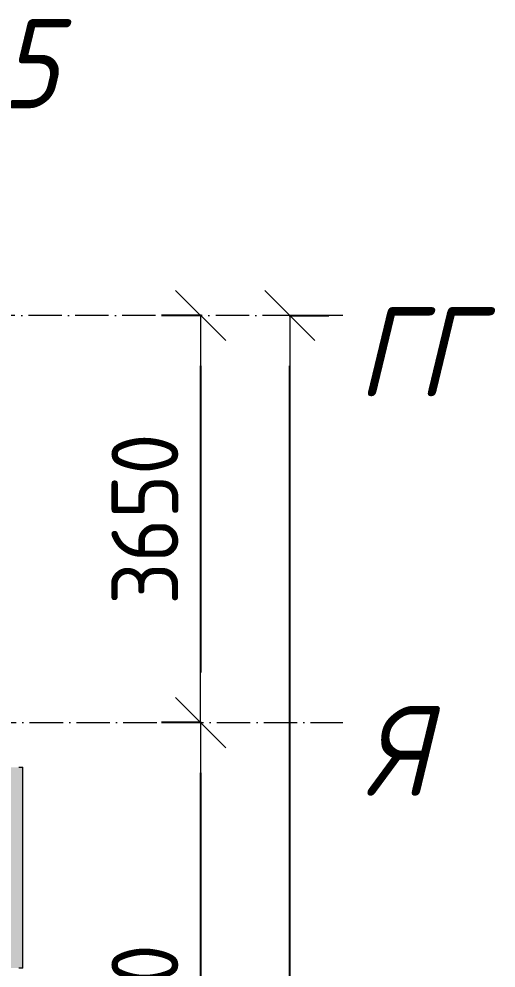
# Model space of a CAD drawing. Header units: millimetres. Extents: x 2294 to 908349, y -83289 to 219220.
# Drawn here: x 189386 to 193666, y 47806 to 56315 of the extents above; entities that cross this region are included whole.
import ezdxf

# ---------------------------------------------------------------- set-up
doc = ezdxf.new("R2010")
doc.units = ezdxf.units.MM
doc.linetypes.add('50_200_ШТРИХ_1Т_ш5_п1_п1_', pattern=[700, 500, -100, 0, -100])
for name, color, linetype, lineweight in [('A-____-____-DIMS', 7, 'Continuous', 9), ('A-GLAZ-____-OTLN', 7, 'Continuous', 9), ('S-GRID-____-IDEN', 7, 'Continuous', 9), ('S-GRID-____-OTLN-1', 7, '50_200_ШТРИХ_1Т_ш5_п1_п1_', 9)]:
    doc.layers.add(name, color=color, linetype=linetype, lineweight=lineweight)
doc.layers.add('A-GLAZ-____-OTLN-1', color=7, linetype='Continuous', lineweight=9, true_color=0xc0c0c0)
doc.styles.add('ISOCPEUR_I', font='isocpeui.ttf', dxfattribs={"width": 0.9, "height": 2.5})
doc.styles.add('СПДС', font='isocpeur.ttf', dxfattribs={"width": 0.9})
doc.dimstyles.new('Размера А3', dxfattribs={"dimtxt": 800, "dimasz": 450, "dimexe": 350, "dimexo": 100, "dimgap": 200, "dimtad": 1, "dimdec": 0, "dimrnd": 10, "dimzin": 0, "dimdsep": 46, "dimtxsty": 'СПДС', "dimblk": 'ARROWHEAD_6', "dimcen": 1, "dimclrd": 5, "dimclre": 5, "dimclrt": 5, "dimazin": 0, "dimtfac": 1, "dimtdec": 0, "dimtmove": 2, "dimatfit": 3, "dimfxl": 1, "dimtolj": 1, "dimtzin": 0, "dimarcsym": 0})

# ---------------------------------------------------------------- blocks, each defined once
blk = doc.blocks.new('ARROWHEAD_6')
at = {"color": 0, "linetype": 'Continuous'}
for p, q in [((-0.5, -0.5), (0.5, 0.5)), ((0, 0), (-1, 0))]:
    blk.add_line(p, q, dxfattribs=at)
blk = doc.blocks.new('*D2792')
at = {"layer": 'A-____-____-DIMS', "color": 0, "lineweight": -2, "transparency": 16777216}
for p, q in [((191022.1, 53656.3), (190666, 53656.3)), ((191016, 53206.3), (191016, 50456.3)), ((191022.1, 50006.3), (190666, 50006.3))]:
    blk.add_line(p, q, dxfattribs=at)
at = {"layer": 'Defpoints', "color": 0, "transparency": 16777216}
for p in [(191122.1, 53656.3), (191016, 50006.3), (191122.1, 50006.3)]:
    blk.add_point(p, dxfattribs=at)
at = {"layer": 'A-____-____-DIMS', "color": 0, "lineweight": -2, "transparency": 16777216, "xscale": 450, "yscale": 450, "zscale": 450}
for p, rotation in [((191016, 53656.3), 90), ((191016, 50006.3), 270)]:
    blk.add_blockref('ARROWHEAD_6', p, dxfattribs=dict(at, rotation=rotation))
at = {"layer": 'A-____-____-DIMS', "color": 0, "transparency": 16777216, "insert": (190516, 51831.3), "char_height": 600, "attachment_point": 5, "rotation": 90, "style": 'СПДС'}
blk.add_mtext('\\A1;3650', dxfattribs=at)
blk = doc.blocks.new('*D2793')
at = {"layer": 'A-____-____-DIMS', "color": 0, "lineweight": -2, "transparency": 16777216}
for p, q in [((191022.1, 50006.3), (190666, 50006.3)), ((191016, 49556.3), (191016, 44956.3)), ((191022.1, 44506.3), (190666, 44506.3))]:
    blk.add_line(p, q, dxfattribs=at)
at = {"layer": 'Defpoints', "color": 0, "transparency": 16777216}
for p in [(191122.1, 50006.3), (191016, 44506.3), (191122.1, 44506.3)]:
    blk.add_point(p, dxfattribs=at)
at = {"layer": 'A-____-____-DIMS', "color": 0, "lineweight": -2, "transparency": 16777216, "xscale": 450, "yscale": 450, "zscale": 450}
for p, rotation in [((191016, 50006.3), 90), ((191016, 44506.3), 270)]:
    blk.add_blockref('ARROWHEAD_6', p, dxfattribs=dict(at, rotation=rotation))
at = {"layer": 'A-____-____-DIMS', "color": 0, "transparency": 16777216, "insert": (190516, 47256.3), "char_height": 600, "attachment_point": 5, "rotation": 90, "style": 'СПДС'}
blk.add_mtext('\\A1;5500', dxfattribs=at)
blk = doc.blocks.new('*D2799')
at = {"layer": 'A-____-____-DIMS', "color": 0, "lineweight": -2, "transparency": 16777216}
for p, q in [((191810, 53656.3), (192166, 53656.3)), ((191816, 20656.3), (191816, 53206.3)), ((191810, 20206.3), (192166, 20206.3))]:
    blk.add_line(p, q, dxfattribs=at)
at = {"layer": 'Defpoints', "color": 0, "transparency": 16777216}
for p in [(191710, 53656.3), (191816, 53656.3), (191710, 20206.3)]:
    blk.add_point(p, dxfattribs=at)
at = {"layer": 'A-____-____-DIMS', "color": 0, "lineweight": -2, "transparency": 16777216, "xscale": 450, "yscale": 450, "zscale": 450}
for p, rotation in [((191816, 53656.3), 90), ((191816, 20206.3), 270)]:
    blk.add_blockref('ARROWHEAD_6', p, dxfattribs=dict(at, rotation=rotation))
at = {"layer": 'A-____-____-DIMS', "color": 0, "transparency": 16777216, "insert": (191316, 36931.3), "char_height": 600, "attachment_point": 5, "rotation": 90, "style": 'СПДС'}
blk.add_mtext('\\A1;33450', dxfattribs=at)
blk = doc.blocks.new('Отлив_СКБ - Отлив витража_120_НВФ-31885687-АР1_План отверстий 3 этажа в осях 1-64_А-ГГ')
at = {"layer": 'A-GLAZ-____-OTLN-1'}
for points in [[(0, 0), (0, -2), (1800, -2), (1800, 0), (534.2, 0)], [(0, -2), (0, -120), (1800, -120), (1800, -2), (534.2, -2)]]:
    blk.add_hatch(color=256, dxfattribs=at).paths.add_polyline_path(points, flags=0)
at = {"layer": 'A-GLAZ-____-OTLN'}
for p, q in [((0, 0), (1800, 0)), ((1800, -2), (0, -2)), ((0, -120), (0, -83)), ((1800, -83), (1800, -120)), ((0, -120), (1800, -120))]:
    blk.add_line(p, q, dxfattribs=at)
blk = doc.blocks.new('3floor')
at = {"layer": 'A-GLAZ-____-OTLN', "rotation": 89.99999999999932}
blk.add_blockref('Отлив_СКБ - Отлив витража_120_НВФ-31885687-АР1_План отверстий 3 этажа в осях 1-64_А-ГГ', (189300.5, 47806.3), dxfattribs=at)
blk = doc.blocks.new('3osi')
at = {"layer": 'S-GRID-____-OTLN-1', "color": 251, "ltscale": 0.6, "true_color": 0x636466}
for p, q in [((192291.2, 53656.3), (160914.7, 53656.3)), ((160914.7, 50006.3), (192291.2, 50006.3))]:
    blk.add_line(p, q, dxfattribs=at)
at = {"layer": 'S-GRID-____-IDEN', "char_height": 800, "attachment_point": 1, "style": 'ISOCPEUR_I'}
for s, insert, width in [('15', (188852.4, 56315), 346.329), ('ГГ', (192424.2, 53732.4), 404.05), ('\\fISOCPEUR|b0|i1|c204|p34|;\\W.9;Я', (192493.3, 50153), 223.671)]:
    blk.add_mtext(s, dxfattribs=dict(at, insert=insert, width=width))
at = {"layer": 'A-____-____-DIMS'}
for base, p1, p2, picture, middle in [((191016, 50006.3), (191122.1, 53656.3), (191122.1, 50006.3), '*D2792', (190516, 51831.3)), ((191816, 53656.3), (191710, 20206.3), (191710, 53656.3), '*D2799', (191316, 36931.3)), ((191016, 44506.3), (191122.1, 50006.3), (191122.1, 44506.3), '*D2793', (190516, 47256.3))]:
    dim = blk.add_linear_dim(base=base, p1=p1, p2=p2, angle=90, dimstyle='Размера А3', override={"dimtxt": 600, "dimclrd": 0, "dimclre": 0, "dimclrt": 0}, dxfattribs=at)
    dim.commit()
    dim.dimension.update_dxf_attribs({"geometry": picture, "text_midpoint": middle})

msp = doc.modelspace()

# ---------------------------------------------------------------- block references
for name in ['3osi', '3floor']:
    msp.add_blockref(name, (0, 0))

doc.saveas('drawing.dxf')
